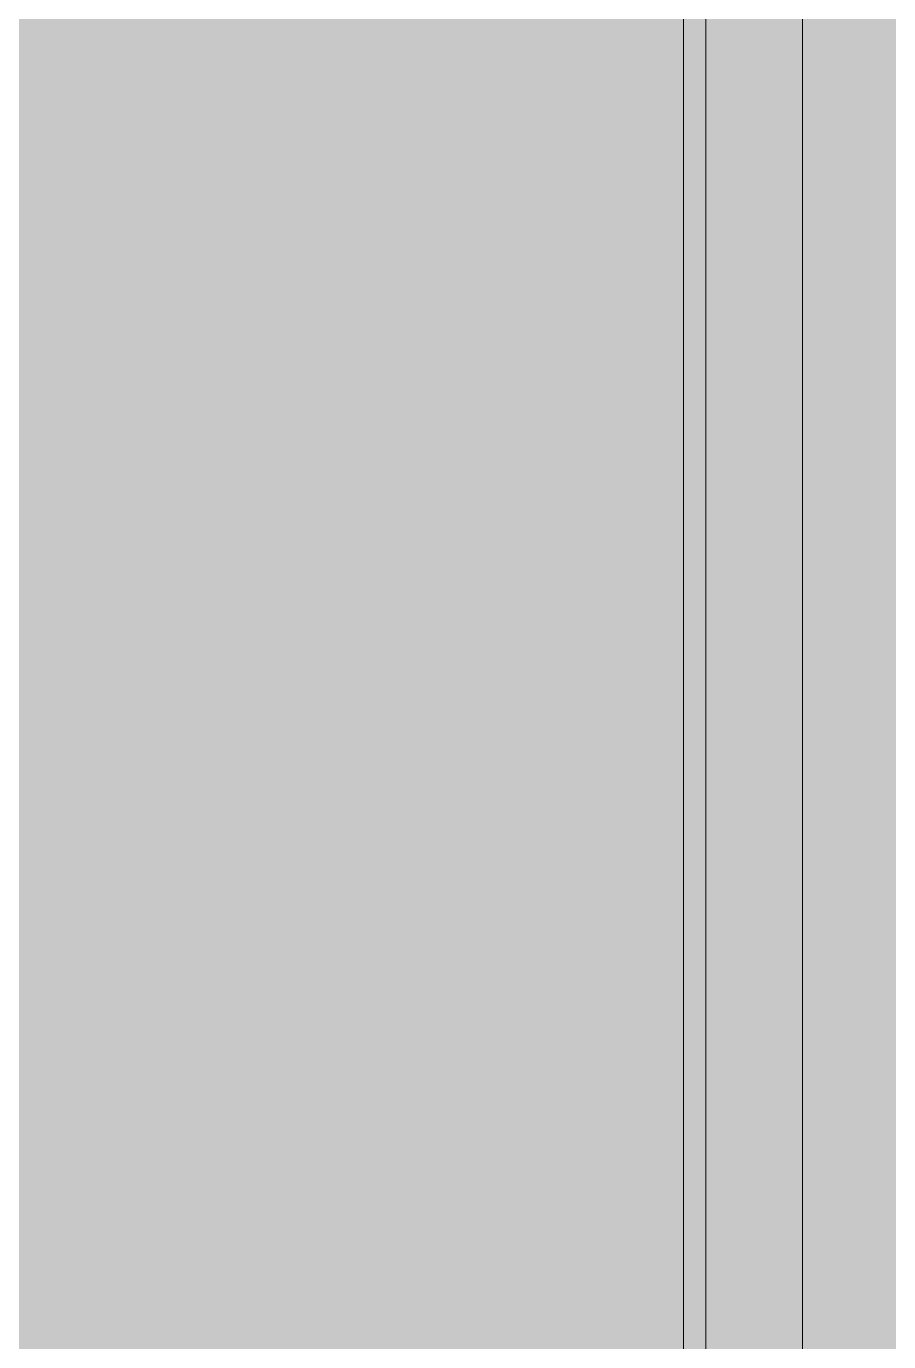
# Model space of a CAD drawing. Header units: millimetres. Extents: x 6914 to 9858, y -2771 to -210.
# Drawn here: x 8896.7 to 9035.1, y -1732.1 to -1521 of the extents above; entities that cross this region are included whole.
import ezdxf

# ---------------------------------------------------------------- set-up
doc = ezdxf.new("R2010")
doc.units = ezdxf.units.MM
doc.layers.get('0').update_dxf_attribs({"lineweight": 9})
doc.layers.add('THICK', color=7, linetype='Continuous', lineweight=13)
doc.layers.add('Штриховка шкафов', color=7, linetype='Continuous', lineweight=9)

# ---------------------------------------------------------------- blocks, each defined once
blk = doc.blocks.new('Из_буфера7504')
at = {"layer": 'Штриховка шкафов', "true_color": 0xc5c7c4}
blk.add_hatch(color=9, dxfattribs=at).paths.add_polyline_path([(-300, 2000), (300, 2000), (300, 0), (-300, 0)])
at = {"ltscale": 100}
blk.add_lwpolyline([(-300, 2000), (300, 2000), (300, 0), (-300, 0)], close=True, dxfattribs=at)
blk = doc.blocks.new('NSYSFD204')
at = {"layer": 'THICK'}
for p, q in [((184.5, -1.8), (184.5, -1964.2)), ((180.9, -3.6), (180.9, -1962.4))]:
    blk.add_line(p, q, dxfattribs=at)
blk = doc.blocks.new('Из_буфера4442')
at = {"layer": 'Штриховка шкафов', "true_color": 0xc5c7c4}
blk.add_hatch(color=9, dxfattribs=at).paths.add_polyline_path([(-200, 2000), (200, 2000), (200, 0), (-200, 0)])
at = {"ltscale": 20}
blk.add_lwpolyline([(-200, 2000), (200, 2000), (200, 0), (-200, 0)], close=True, dxfattribs=at)
blk.add_blockref('NSYSFD204', (0, 1983), dxfattribs=at)

msp = doc.modelspace()

# ---------------------------------------------------------------- block references
at = {"ltscale": 40}
msp.add_blockref('Из_буфера4442', (8821.23, -2360.26), dxfattribs=at)
msp.add_blockref('Из_буфера7504', (9321.23, -2360.26))

doc.saveas('drawing.dxf')
